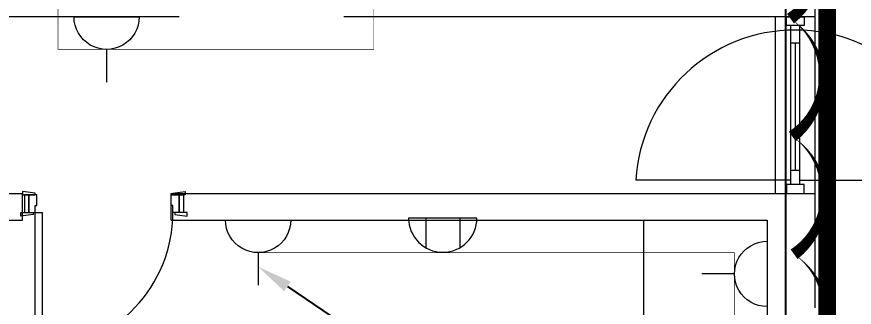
# Model space of a CAD drawing. Header units: metres. Extents: x 75097 to 220695, y -1557923 to -1361206.
# Drawn here: x 205363 to 210101, y -1465346 to -1463703 of the extents above; entities that cross this region are included whole.
import ezdxf
from ezdxf import colors
from ezdxf.entities.mleader import LeaderData, LeaderLine
from ezdxf.math import Vec2, Vec3

# ---------------------------------------------------------------- set-up
doc = ezdxf.new("R2010")
doc.units = ezdxf.units.M
doc.linetypes.add('DASHED2', pattern=[0.375, 0.25, -0.125])
doc.layers.get('0').update_dxf_attribs({"lineweight": 0})
for name, color, linetype, lineweight in [('A-100 - Copy$0$Aluminum', 8, 'Continuous', 0), ('A-100 - Copy$0$Medical Equipment and Furniture', 8, 'Continuous', 0), ('A-100 - Copy$0$Proj', 8, 'Continuous', 0), ('A-100 - Copy$0$Walls', 8, 'Continuous', 0), ('A-100 - Copy$0$Wooden Joinery', 8, 'Continuous', 0)]:
    doc.layers.add(name, color=color, linetype=linetype, lineweight=lineweight)
doc.layers.add('A-100 - Copy$0$axes', color=8, linetype='Continuous')
for name, color, linetype, lineweight, true_color in [('E-POWR', 7, 'Continuous', 9, 0x4e7e3e), ('EXF', 7, 'Continuous', 0, 0x4e7e3e), ('REV 01', 7, 'Continuous', 0, 0xe41b4d)]:
    doc.layers.add(name, color=color, linetype=linetype, lineweight=lineweight, true_color=true_color)
doc.styles.get("Standard").update_dxf_attribs({"font": 'GOTHIC.TTF'})

# ---------------------------------------------------------------- blocks, each defined once
blk = doc.blocks.new('NORMAL SOCKET')
at = {"layer": 'E-POWR'}
for p, q in [((0, 307.7), (0, 615.4)), ((-307.7, 0), (307.7, 0))]:
    blk.add_line(p, q, dxfattribs=at)
blk.add_ellipse((0, 0), major_axis=(32.8, 305.9), ratio=1, start_param=4.81904, end_param=7.960633, dxfattribs=at)
blk = doc.blocks.new('MECH UPDATED')
at = {"layer": 'EXF', "color": 85, "elevation": 0}
for points in [[(101035.6, -1363352.2), (101035.5, -1363739)], [(101035.6, -1363448.9), (101203.1, -1363448.9)], [(101035.5, -1363642.3), (101203, -1363642.4)]]:
    blk.add_lwpolyline(points, dxfattribs=at)
at = {"layer": 'EXF', "color": 85}
blk.add_arc((101035.5, -1363545.6, 0), 193.4, 269.9854, 89.9854, dxfattribs=at)
blk = doc.blocks.new('A-100 - Copy$0$A$C72370EFE')
at = {"layer": 'A-100 - Copy$0$Wooden Joinery'}
for p, q in [((-0.01, -0.04), (-0.02, -0.04)), ((-0.01, -0.03), (-0.01, -0.07)), ((0, -0.03), (-0.01, -0.03)), ((0.04, -0.03), (0.05, -0.03)), ((0.05, -0.03), (0.05, -0.07)), ((0.05, -0.04), (0.06, -0.04)), ((-0.05, -0.07), (-0.05, -0.16)), ((-0.03, -0.07), (-0.03, -0.16)), ((-0.01, -0.06), (-0.02, -0.06)), ((0, -0.07), (-0.01, -0.07)), ((0.04, -0.07), (0.05, -0.07)), ((0.05, -0.06), (0.06, -0.06)), ((0.07, -0.07), (0.07, -0.16)), ((0.09, -0.07), (0.09, -0.16)), ((-0.01, -0.17), (-0.02, -0.17)), ((-0.01, -0.17), (-0.01, -0.19)), ((0.05, -0.17), (0.06, -0.17)), ((0.05, -0.17), (0.05, -0.19)), ((-0.01, -0.19), (-0.02, -0.19)), ((0.05, -0.19), (0.06, -0.19))]:
    blk.add_line(p, q, dxfattribs=at)
for centre, radius, start, end in [((-0.02, -0.07), 0.03, 90, 180), ((0.06, -0.07), 0.03, 0, 90), ((-0.02, -0.07), 0.01, 90, 180), ((0.06, -0.07), 0.01, 0, 90), ((-0.02, -0.16), 0.03, 180, 270), ((-0.02, -0.16), 0.01, 180, 270), ((0.06, -0.16), 0.01, 270, 0), ((0.06, -0.16), 0.03, 270, 0)]:
    blk.add_arc(centre, radius, start, end, dxfattribs=at)
blk = doc.blocks.new('A-100 - Copy$0$A$C41DF7AD3')
at = {"layer": 'A-100 - Copy$0$Wooden Joinery', "elevation": 0}
for points in [[(820, 780), (820, 1559), (860, 1559), (860, 780)], [(70, 780), (70, 790), (0, 800), (0, 780)], [(870, 780), (870, 790), (940, 800), (940, 780)], [(80, 680), (80, 670), (10, 660), (10, 680)], [(860, 680), (860, 670), (930, 660), (930, 680)]]:
    blk.add_lwpolyline(points, close=True, dxfattribs=at)
for points in [[(45, 780), (45, 680), (20, 680), (20, 780), (45, 780)], [(45, 780), (80, 780), (80, 740), (90, 740), (90, 680), (45, 680), (45, 780)], [(895, 780), (860, 780), (860, 740), (850, 740), (850, 680), (895, 680), (895, 780)], [(895, 780), (895, 680), (920, 680), (920, 780), (895, 780)]]:
    blk.add_lwpolyline(points, dxfattribs=at)
at = {"layer": 'A-100 - Copy$0$Wooden Joinery'}
blk.add_arc((860, 780, 0), 780, 92.9397, 180, dxfattribs=at)
at = {"layer": 'A-100 - Copy$0$Wooden Joinery', "xscale": 999.9999999998856, "yscale": 999.9999999998856, "zscale": 999.9999999998856}
blk.add_blockref('A-100 - Copy$0$A$C72370EFE', (820, 1559, 0), dxfattribs=at)
blk = doc.blocks.new('A-100 - Copy')
at = {"layer": 'A-100 - Copy$0$Aluminum'}
for p, q in [((209743.3, -1464652.7, 0), (209743.3, -1463752.7, 0)), ((209793.3, -1464652.7, 0), (209793.3, -1463752.7, 0)), ((209793.3, -1463852.7, 0), (209743.3, -1463852.7, 0)), ((209768.3, -1464572.7, 0), (209768.3, -1463852.7, 0)), ((209793.3, -1464572.7, 0), (209743.3, -1464572.7, 0)), ((209743.3, -1464627.7, 0), (208864.9, -1464627.7, 0)), ((209793.3, -1464627.7, 0), (210671.6, -1464627.7, 0))]:
    blk.add_line(p, q, dxfattribs=at)
at = {"layer": 'A-100 - Copy$0$Aluminum', "elevation": 0}
for points in [[(209818.3, -1463752.7), (209718.3, -1463752.7), (209718.3, -1463702.7), (209818.3, -1463702.7)], [(209818.3, -1464652.7), (209718.3, -1464652.7), (209718.3, -1464702.7), (209818.3, -1464702.7)]]:
    blk.add_lwpolyline(points, close=True, dxfattribs=at)
at = {"layer": 'A-100 - Copy$0$Aluminum'}
blk.add_arc((209768.3, -1464682.7, 0), 905, 3.4842, 176.5158, dxfattribs=at)
at = {"layer": 'A-100 - Copy$0$axes'}
blk.add_line((209713.3, -1477297.4, 0), (209713.3, -1451192.7, 0), dxfattribs=at)
blk.add_line((209713.3, -1477297.4, 0), (209713.3, -1451192.7, 0), dxfattribs=at)
at = {"layer": 'A-100 - Copy$0$Medical Equipment and Furniture'}
blk.add_line((208908.3, -1464852.7, 0), (208908.3, -1469632.7, 0), dxfattribs=at)
at = {"layer": 'A-100 - Copy$0$Proj'}
for p, q in [((209653.3, -1463702.7, 0), (209653.3, -1464702.7, 0)), ((209878.3, -1463702.7, 0), (209878.3, -1464702.7, 0))]:
    blk.add_line(p, q, dxfattribs=at)
at = {"layer": 'A-100 - Copy$0$Walls'}
for p, q in [((209878.3, -1462602.7, 0), (209878.3, -1463702.7, 0)), ((206283, -1463702.7, 0), (203758.1, -1463702.7, 0)), ((206218.3, -1463702.7, 0), (206118.3, -1463702.7, 0)), ((209878.3, -1463702.7, 0), (207213, -1463702.7, 0)), ((209878.3, -1464702.7, 0), (209878.3, -1465350.2, 0)), ((209608.3, -1464852.7, 0), (209608.3, -1469372.7, 0)), ((209608.3, -1464852.7, 0), (209608.3, -1465350.2, 0))]:
    blk.add_line(p, q, dxfattribs=at)
for points in [[(200863.3, -1464702.7, 0), (205396.7, -1464702.7, 0)], [(205396.7, -1464852.7, 0), (205396.7, -1464702.7, 0)], [(206236.6, -1464852.7, 0), (206236.6, -1464702.7, 0)], [(206236.6, -1464702.7, 0), (209878.3, -1464702.7, 0)], [(205263.3, -1464852.7, 0), (205396.7, -1464852.7, 0)], [(206236.6, -1464852.7, 0), (207220.9, -1464852.7, 0)], [(207220.9, -1464852.7, 0), (209608.3, -1464852.7, 0)]]:
    blk.add_polyline3d(points, dxfattribs=at)
at = {"layer": 'A-100 - Copy$0$Wooden Joinery', "rotation": 180}
blk.add_blockref('A-100 - Copy$0$A$C41DF7AD3', (206326.7, -1464030.8, 0), dxfattribs=at)

msp = doc.modelspace()

# ---------------------------------------------------------------- linework, layer by layer
at = {"layer": 'E-POWR', "color": 240, "linetype": 'DASHED2', "ltscale": 500, "true_color": 0xf10e52, "const_width": 100, "elevation": 0}
msp.add_lwpolyline([(159393.3, -1448612.7), (159393.3, -1454972.7), (147820.4, -1454991.2), (147948, -1460991.2), (148420.5, -1460972.7), (148420.5, -1466760.4), (151756.7, -1466760.4), (151498.3, -1475532.7), (159048.3, -1475532.7), (159048.3, -1476893.7), (174041.3, -1476822.7), (174041.3, -1469902.7), (209947.3, -1469902.7), (209947.3, -1454972.7), (173995.3, -1454972.7), (173978.3, -1451323.8), (179573.3, -1451323.8), (179573.3, -1448020.8), (173978.3, -1448045.7)], dxfattribs=at)
at = {"layer": 'E-POWR', "const_width": 3, "elevation": 0}
for points in [[(204091.6, -1463368.1), (205596.2, -1463368.1), (205596.2, -1463887.3), (207383.1, -1463887.3), (207383.1, -1463368.1), (209424.7, -1463368.1), (209424.7, -1460148.1), (207139.6, -1460148.1), (202867.8, -1460148.1)], [(195487.6, -1465036.2), (194396.3, -1465036.2), (194396.3, -1469493.1), (197281, -1469493.1), (199578.7, -1469496.5), (199578.7, -1465036.2), (204978.7, -1465036.2), (204978.7, -1469559.1), (209423.4, -1469559.1), (209423.4, -1465157.9), (209423.4, -1465037.3), (206728.8, -1465037.3)]]:
    msp.add_lwpolyline(points, dxfattribs=at)

# ---------------------------------------------------------------- block references
at = {"layer": 'E-POWR', "color": 85, "xscale": -0.6, "yscale": 0.6, "zscale": 0.6}
for p, rotation in [((205871.8, -1463702.7, 0), 180), ((206728.8, -1464852.7, 0), 180), ((209608.3, -1465157.9, 0), 90)]:
    msp.add_blockref('NORMAL SOCKET', p, dxfattribs=dict(at, rotation=rotation))
at = {"layer": 'EXF', "color": 85, "rotation": 270}
msp.add_blockref('MECH UPDATED', (1571319.2, -1363806.1, 0), dxfattribs=at)

# ---------------------------------------------------------------- leaders
at = {"layer": 'E-POWR'}
ml = msp.add_multileader_mtext('Standard', dxfattribs=at)
ml.set_content('#R3\\PTO PP-03', color=256)
ml.set_leader_properties()
ml.build(insert=Vec2(0, 0))
ml.multileader.update_dxf_attribs({"text_right_attachment_type": 6, "dogleg_length": 200, "arrow_head_size": 200})
ctx = ml.context
ctx.base_point, ctx.char_height, ctx.arrow_head_size, ctx.landing_gap_size, ctx.plane_origin = Vec3(207737, -1465663.3, 0), 150, 200, 0.09, Vec3(208376.1, -1466746.9, 0)
ctx.right_attachment = 6
notes = []
notes.append((ctx, [(0, (1, 1, 0), (207537, -1465663.3, 0), (1, 0), 200, [(0, [(206728.8, -1465116.7, 0)], 0, [])])]))
ctx.mtext.insert, ctx.mtext.width, ctx.mtext.flow_direction = Vec3(207737, -1465586.5, 0), 1379.369, 5
for ctx, leaders in notes:
    for number, flags, end, landing, length, lines in leaders:
        leader = LeaderData()
        leader.index, (leader.has_last_leader_line, leader.has_dogleg_vector, leader.attachment_direction) = number, flags
        leader.last_leader_point, leader.dogleg_vector, leader.dogleg_length = Vec3(end), Vec3(landing), length
        for number, points, colour, breaks in lines:
            line = LeaderLine()
            line.index, line.vertices, line.color, line.breaks = number, Vec3.list(points), colors.encode_raw_color(colour), breaks
            leader.lines.append(line)
        ctx.leaders.append(leader)

# ---------------------------------------------------------------- next in the draw order: block references
msp.add_blockref('A-100 - Copy', (0, 0))

# ---------------------------------------------------------------- next in the draw order: linework, layer by layer
at = {"layer": 'REV 01', "color": 3}
msp.add_lwpolyline([(209730.1, -1463046.8, 0, 66.7, -0.520567), (209740.4, -1463713.4, 0, 66.7, -0.520567), (209750.8, -1464380, 0, 66.7, -0.520567), (209761.1, -1465046.6, 0, 66.7, -0.520567), (209771.4, -1465713.2, 0, 66.7, -0.520567), (209781.7, -1466379.8, 0, 66.7, -0.520567), (209792, -1467046.4, 0, 66.7, -0.520567), (209802.3, -1467713, 0, 66.7, -0.520567), (209812.6, -1468379.6, 0, 66.7, -0.520567), (209822.9, -1469046.2, 0, 66.7, -0.520567), (209691, -1469572.7, 0, 66.7, -0.520567), (209024.3, -1469572.7, 0, 66.7, -0.520567), (208357.6, -1469572.7, 0, 66.7, -0.520567), (207690.9, -1469572.7, 0, 66.7, -0.520567), (207024.2, -1469572.7, 0, 66.7, -0.520567), (206357.6, -1469572.7, 0, 66.7, -0.520567), (205690.9, -1469572.7, 0, 66.7, -0.520567), (205024.2, -1469572.7, 0, 66.7, -0.520567)], format="xyseb", dxfattribs=at)

doc.saveas('drawing.dxf')
